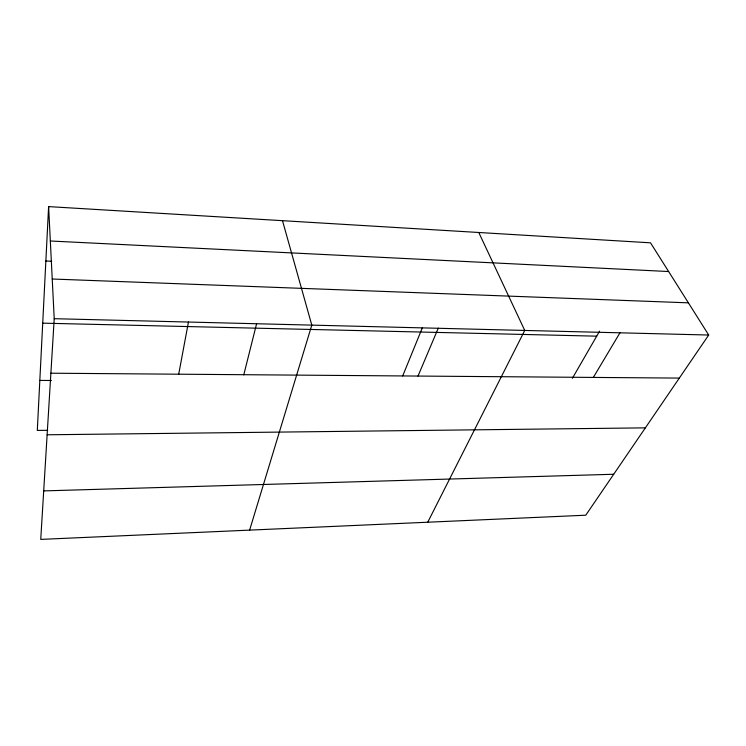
<?xml version="1.0" encoding="UTF-8"?>
<svg xmlns="http://www.w3.org/2000/svg" width="746" height="746" viewBox="0 0 746 746"><rect width="100%" height="100%" fill="white"/><g stroke="black" fill="none" stroke-linecap="round" stroke-linejoin="round"><path stroke-width="1.12" d="M48.611 206.605L54.216 318.691L40.741 539.395L585.769 515.206L708.7 335.029L650.521 242.823L48.611 206.605L37.3 430.414L47.716 430.311M178.704 374.194L188.458 322.039M243.765 374.865L256.624 323.643M249.621 530.126L311.8 325.116L282.492 220.676M402.691 375.937L422.311 327.876M417.993 376.096L438.294 328.119M427.747 522.219L524.746 330.441L478.773 232.491M572.378 378.315L599.588 331.149M593.331 377.429L619.963 332.819M43.697 490.905L613.706 474.26M47.129 434.787L645.365 427.859M39.827 380.423L51.427 380.488M50.887 373.205L679.317 378.091M42.718 323.158L596.688 336.166M54.216 318.691L708.7 335.029M52.229 279.013L688.39 302.839M45.86 261.007L51.67 261.259M50.336 240.995L668.64 271.535"/></g></svg>
